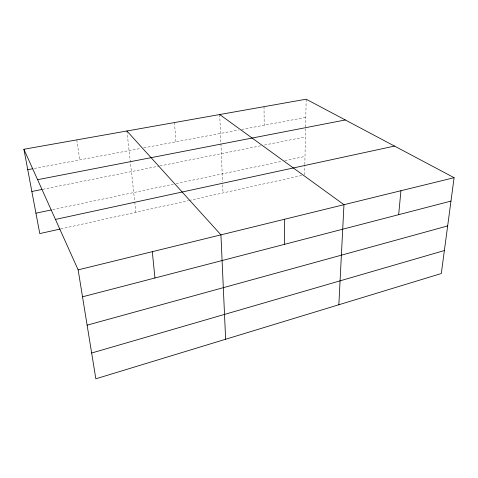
<?xml version="1.0" encoding="UTF-8"?>
<svg xmlns="http://www.w3.org/2000/svg" width="478" height="478" viewBox="0 0 478 478"><rect width="100%" height="100%" fill="white"/><g stroke="black" fill="none" stroke-linecap="round" stroke-linejoin="round"><path stroke-width="0.36" stroke-dasharray="2.39 1.79" d="M304.635 174.829L304.827 165.251M304.844 164.516L306.171 99.203M60.784 228.92L188.416 200.611M189.139 200.449L301.738 175.474M52.646 209.657L173.281 184.203M176.155 183.6L281.912 161.283M284.798 160.674L305.006 156.408M42.787 189.288L159.198 166.057M159.933 165.914L260.749 145.796M264.4 145.067L305.406 136.887M34.338 168.435L140.795 148.419M143.729 147.869L238.713 130.004M241.629 129.454L305.8 117.391M76.791 139.881L79.748 159.897M126.915 130.99L134.677 201.316M134.76 202.045L135.883 212.262M174.494 122.553L175.94 141.811M219.713 114.535L222.545 181.945M222.67 184.872L223.005 192.939M264.017 106.678L264.203 125.212"/><path stroke-width="0.72" d="M284.524 244.33L284.661 219.229M338.848 304.755L343.969 204.692L219.713 114.535M398.676 214.676L400.928 190.728M454.1 177.691L441.302 273.536L95.845 378.797L78.135 269.861L23.9 149.261L306.171 99.203L454.1 177.691L78.135 269.861M91.657 353.009L444.373 250.544M87.127 325.16L447.659 225.927M82.521 296.808L450.975 201.089M60.061 229.082L39.776 233.581L23.9 149.261M55.454 219.426L394.511 146.077M35.934 213.182L51.194 209.967M31.847 191.469L42.058 189.431M37.583 179.692L345.295 119.966M27.742 169.678L32.868 168.71M126.915 130.99L220.938 234.853L225.634 339.249M152.297 251.679L154.944 277.993"/></g></svg>
